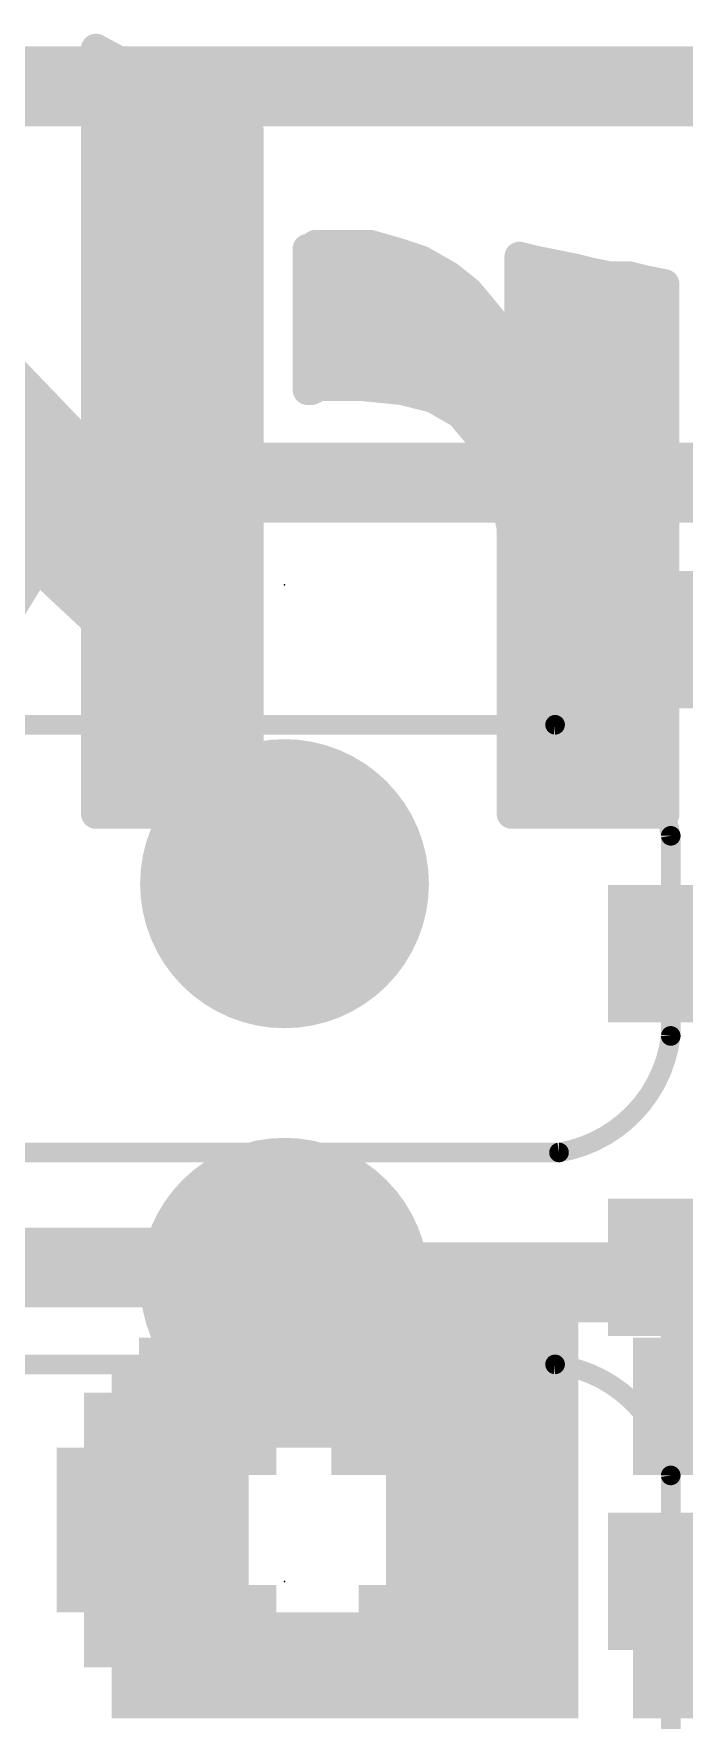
# Model space of a CAD drawing. Extents: x -23 to 93, y -71 to 33.
# Drawn here: x 18.41 to 20.069, y 12.346 to 16.644 of the extents above; entities that cross this region are included whole.
import ezdxf

# ---------------------------------------------------------------- set-up
doc = ezdxf.new("R2010")
doc.units = 0
for name, color, linetype in [('1', 12, 'CONTINUOUS'), ('16', 132, 'CONTINUOUS'), ('18', 110, 'CONTINUOUS'), ('21', 41, 'CONTINUOUS'), ('22', 40, 'CONTINUOUS'), ('23', 53, 'CONTINUOUS'), ('24', 53, 'CONTINUOUS'), ('31', 253, 'CONTINUOUS'), ('51', 53, 'CONTINUOUS')]:
    doc.layers.add(name, color=color, linetype=linetype)

# ---------------------------------------------------------------- blocks, each defined once
blk = doc.blocks.new('RECT')
blk.add_solid([(-0.5, -0.5), (0.5, -0.5), (-0.5, 0.5), (0.5, 0.5)])
blk = doc.blocks.new('ROUNDV')
at = {"const_width": 0.5}
blk.add_lwpolyline([(0, -0.25, 1), (0, 0.25, 1), (0, -0.25)], format="xyb", dxfattribs=at)

msp = doc.modelspace()

# ---------------------------------------------------------------- linework, layer by layer
at = {"layer": '1', "const_width": 0.2032}
for points in [[(16.51, 16.51), (24.13, 16.51)], [(18.885, 13.5), (17.85, 13.5)], [(18.923, 13.462), (18.885, 13.5)], [(19.05, 13.462), (18.923, 13.462)]]:
    msp.add_lwpolyline(points, dxfattribs=at)
at = {"layer": '1', "const_width": 0.1016}
for points in [[(18.9209, 13.5359, 1), (18.8491, 13.4641)], [(18.885, 13.4492, 1), (18.885, 13.5508)], [(18.923, 13.5128, 1), (18.923, 13.4112)], [(18.8871, 13.4261, 1), (18.9589, 13.4979)], [(19.05, 13.4112, 1), (19.05, 13.5128)]]:
    msp.add_lwpolyline(points, format="xyb", dxfattribs=at)
at = {"layer": '16', "const_width": 0.2032}
msp.add_lwpolyline([(25.908, 13.462), (19.05, 13.462)], dxfattribs=at)
at = {"layer": '16', "const_width": 0.1016}
msp.add_lwpolyline([(19.05, 13.5128, 1), (19.05, 13.4112)], format="xyb", dxfattribs=at)
at = {"layer": '21', "const_width": 0.2032}
msp.add_lwpolyline([(17.4, 15.5), (20.7, 15.5)], dxfattribs=at)
at = {"layer": '22', "const_width": 0.0762}
for points in [[(18.959, 16.396), (18.569, 16.606)], [(18.569, 16.606), (18.569, 15.566)], [(18.569, 16.5354), (18.7001, 16.5354)], [(18.569, 16.4592), (18.8416, 16.4592)], [(18.569, 16.383), (18.959, 16.383)], [(18.959, 14.656), (18.959, 16.396)], [(18.569, 16.3068), (18.959, 16.3068)], [(18.569, 16.2306), (18.959, 16.2306)], [(18.569, 16.1544), (18.959, 16.1544)], [(19.119, 16.096), (19.109, 16.096)], [(19.109, 16.096), (19.109, 15.736)], [(19.129, 16.106), (19.119, 16.096)], [(19.269, 16.106), (19.129, 16.106)], [(19.339, 16.086), (19.269, 16.106)], [(19.399, 16.066), (19.339, 16.086)], [(18.569, 15.566), (18.079, 16.076)], [(18.569, 16.0782), (18.959, 16.0782)], [(19.109, 16.0782), (19.3624, 16.0782)], [(19.469, 16.026), (19.399, 16.066)], [(19.689, 16.066), (19.649, 16.076)], [(19.649, 16.076), (19.649, 15.806)], [(19.789, 16.046), (19.689, 16.066)], [(19.829, 16.036), (19.789, 16.046)], [(18.569, 16.002), (18.959, 16.002)], [(19.109, 16.002), (19.499, 16.002)], [(19.519, 15.986), (19.469, 16.026)], [(19.649, 16.002), (20.019, 16.002)], [(19.879, 16.026), (19.829, 16.036)], [(19.929, 16.026), (19.879, 16.026)], [(19.969, 16.016), (19.929, 16.026)], [(20.019, 16.006), (19.969, 16.016)], [(20.019, 14.656), (20.019, 16.006)], [(19.569, 15.926), (19.519, 15.986)], [(18.569, 15.9258), (18.959, 15.9258)], [(19.109, 15.9258), (19.5692, 15.9258)], [(19.609, 15.876), (19.569, 15.926)], [(19.649, 15.9258), (20.019, 15.9258)], [(19.649, 15.806), (19.609, 15.876)], [(18.569, 15.8496), (18.959, 15.8496)], [(19.109, 15.8496), (19.6241, 15.8496)], [(19.649, 15.8496), (20.019, 15.8496)], [(18.569, 15.7734), (18.959, 15.7734)], [(19.109, 15.7734), (20.019, 15.7734)], [(19.109, 15.736), (19.119, 15.736)], [(19.119, 15.736), (19.139, 15.746)], [(19.139, 15.746), (19.249, 15.746)], [(19.249, 15.746), (19.349, 15.736)], [(19.349, 15.736), (19.429, 15.716)], [(18.0051, 15.6972), (18.4429, 15.6972)], [(18.569, 15.6972), (18.959, 15.6972)], [(19.429, 15.716), (19.499, 15.676)], [(19.4619, 15.6972), (20.019, 15.6972)], [(19.499, 15.676), (19.549, 15.616)], [(18.0828, 15.621), (18.5162, 15.621)], [(18.569, 15.621), (18.959, 15.621)], [(19.5448, 15.621), (20.019, 15.621)], [(19.549, 15.616), (19.589, 15.546)], [(18.1417, 15.5448), (18.959, 15.5448)], [(19.589, 15.546), (19.609, 15.476)], [(19.5893, 15.5448), (20.019, 15.5448)], [(18.0917, 15.4686), (18.959, 15.4686)], [(19.609, 15.476), (19.629, 15.386)], [(19.6106, 15.4686), (20.019, 15.4686)], [(18.0418, 15.3924), (18.959, 15.3924)], [(19.6276, 15.3924), (20.019, 15.3924)], [(19.629, 15.386), (19.629, 14.656)], [(17.9918, 15.3162), (18.959, 15.3162)], [(19.629, 15.3162), (20.019, 15.3162)], [(18.029, 14.656), (18.419, 15.286)], [(18.419, 15.286), (18.569, 15.146)], [(17.9418, 15.24), (18.3905, 15.24)], [(18.4683, 15.24), (18.959, 15.24)], [(19.629, 15.24), (20.019, 15.24)], [(18.5499, 15.1638), (18.959, 15.1638)], [(18.569, 15.146), (18.569, 14.656)], [(19.629, 15.1638), (20.019, 15.1638)], [(18.569, 15.0876), (18.959, 15.0876)], [(19.629, 15.0876), (20.019, 15.0876)], [(18.569, 15.0114), (18.959, 15.0114)], [(19.629, 15.0114), (20.019, 15.0114)], [(18.569, 14.9352), (18.959, 14.9352)], [(19.629, 14.9352), (20.019, 14.9352)], [(18.569, 14.859), (18.959, 14.859)], [(19.629, 14.859), (20.019, 14.859)], [(18.569, 14.7828), (18.959, 14.7828)], [(19.629, 14.7828), (20.019, 14.7828)], [(18.569, 14.7066), (18.959, 14.7066)], [(19.629, 14.7066), (20.019, 14.7066)], [(18.569, 14.656), (18.959, 14.656)], [(19.629, 14.656), (20.019, 14.656)]]:
    msp.add_lwpolyline(points, dxfattribs=at)
at = {"layer": '22', "const_width": 0.0381}
for points in [[(18.578, 16.6228, 1), (18.56, 16.5892)], [(18.5881, 16.606, 1), (18.55, 16.606)], [(18.569, 16.5544, 1), (18.569, 16.5163)], [(18.7001, 16.5163, 1), (18.7001, 16.5544)], [(18.569, 16.4782, 1), (18.569, 16.4401)], [(18.8416, 16.4401, 1), (18.8416, 16.4782)], [(18.569, 16.402, 1), (18.569, 16.3639)], [(18.978, 16.396, 1), (18.9399, 16.396)], [(18.95, 16.3792, 1), (18.968, 16.4128)], [(18.959, 16.3639, 1), (18.959, 16.402)], [(18.569, 16.3258, 1), (18.569, 16.2877)], [(18.959, 16.2877, 1), (18.959, 16.3258)], [(18.569, 16.2496, 1), (18.569, 16.2115)], [(18.959, 16.2115, 1), (18.959, 16.2496)], [(18.569, 16.1735, 1), (18.569, 16.1354)], [(18.959, 16.1354, 1), (18.959, 16.1735)], [(19.109, 16.1151, 1), (19.109, 16.077)], [(19.1281, 16.096, 1), (19.09, 16.096)], [(19.1055, 16.1095, 1), (19.1325, 16.0825)], [(19.129, 16.1251, 1), (19.129, 16.087)], [(19.1425, 16.0925, 1), (19.1155, 16.1195)], [(19.119, 16.077, 1), (19.119, 16.1151)], [(19.2742, 16.1243, 1), (19.2638, 16.0877)], [(19.269, 16.087, 1), (19.269, 16.1251)], [(19.345, 16.1041, 1), (19.333, 16.0679)], [(19.3338, 16.0677, 1), (19.3442, 16.1043)], [(18.569, 16.0973, 1), (18.569, 16.0592)], [(18.959, 16.0592, 1), (18.959, 16.0973)], [(19.109, 16.0973, 1), (19.109, 16.0592)], [(19.3624, 16.0592, 1), (19.3624, 16.0973)], [(19.4085, 16.0825, 1), (19.3895, 16.0495)], [(19.393, 16.0479, 1), (19.405, 16.0841)], [(19.6536, 16.0945, 1), (19.6444, 16.0575)], [(19.6681, 16.076, 1), (19.63, 16.076)], [(19.6927, 16.0847, 1), (19.6853, 16.0473)], [(19.6844, 16.0475, 1), (19.6936, 16.0845)], [(19.7936, 16.0645, 1), (19.7844, 16.0275)], [(19.7853, 16.0273, 1), (19.7927, 16.0647)], [(18.569, 16.0211, 1), (18.569, 15.983)], [(18.959, 15.983, 1), (18.959, 16.0211)], [(19.109, 16.0211, 1), (19.109, 15.983)], [(19.4809, 16.0409, 1), (19.4571, 16.0111)], [(19.4595, 16.0095, 1), (19.4785, 16.0425)], [(19.499, 15.983, 1), (19.499, 16.0211)], [(19.649, 16.0211, 1), (19.649, 15.983)], [(19.8327, 16.0547, 1), (19.8253, 16.0173)], [(19.8244, 16.0175, 1), (19.8336, 16.0545)], [(19.879, 16.045, 1), (19.879, 16.0069)], [(19.8753, 16.0073, 1), (19.8827, 16.0447)], [(19.9336, 16.0445, 1), (19.9244, 16.0075)], [(19.929, 16.0069, 1), (19.929, 16.045)], [(19.9727, 16.0347, 1), (19.9653, 15.9973)], [(19.9644, 15.9975, 1), (19.9736, 16.0345)], [(20.0381, 16.006, 1), (20, 16.006)], [(20.0153, 15.9873, 1), (20.0227, 16.0247)], [(20.019, 15.983, 1), (20.019, 16.0211)], [(19.5336, 15.9982, 1), (19.5044, 15.9738)], [(19.5071, 15.9711, 1), (19.5309, 16.0009)], [(18.569, 15.9449, 1), (18.569, 15.9068)], [(18.959, 15.9068, 1), (18.959, 15.9449)], [(19.109, 15.9449, 1), (19.109, 15.9068)], [(19.5839, 15.9379, 1), (19.5541, 15.9141)], [(19.5544, 15.9138, 1), (19.5836, 15.9382)], [(19.5692, 15.9068, 1), (19.5692, 15.9449)], [(19.649, 15.9449, 1), (19.649, 15.9068)], [(20.019, 15.9068, 1), (20.019, 15.9449)], [(19.6255, 15.8855, 1), (19.5925, 15.8665)], [(19.5941, 15.8641, 1), (19.6239, 15.8879)], [(18.569, 15.8687, 1), (18.569, 15.8306)], [(18.959, 15.8306, 1), (18.959, 15.8687)], [(19.109, 15.8687, 1), (19.109, 15.8306)], [(19.6241, 15.8306, 1), (19.6241, 15.8687)], [(19.649, 15.8687, 1), (19.649, 15.8306)], [(20.019, 15.8306, 1), (20.019, 15.8687)], [(19.63, 15.806, 1), (19.6681, 15.806)], [(19.6325, 15.7965, 1), (19.6655, 15.8155)], [(18.569, 15.7925, 1), (18.569, 15.7544)], [(18.959, 15.7544, 1), (18.959, 15.7925)], [(19.109, 15.7925, 1), (19.109, 15.7544)], [(19.109, 15.7551, 1), (19.109, 15.717)], [(19.119, 15.717, 1), (19.119, 15.7551)], [(19.139, 15.7651, 1), (19.139, 15.727)], [(19.1475, 15.729, 1), (19.1305, 15.763)], [(19.2509, 15.765, 1), (19.2471, 15.727)], [(19.249, 15.727, 1), (19.249, 15.7651)], [(19.3536, 15.7545, 1), (19.3444, 15.7175)], [(20.019, 15.7544, 1), (20.019, 15.7925)], [(18.4429, 15.6782, 1), (18.4429, 15.7163)], [(18.569, 15.7163, 1), (18.569, 15.6782)], [(18.959, 15.6782, 1), (18.959, 15.7163)], [(19.09, 15.736, 1), (19.1281, 15.736)], [(19.1105, 15.753, 1), (19.1275, 15.719)], [(19.3471, 15.717, 1), (19.3509, 15.755)], [(19.4385, 15.7325, 1), (19.4195, 15.6995)], [(19.4244, 15.6975, 1), (19.4336, 15.7345)], [(19.4619, 15.7163, 1), (19.4619, 15.6782)], [(20.019, 15.6782, 1), (20.019, 15.7163)], [(19.5136, 15.6882, 1), (19.4844, 15.6638)], [(19.4895, 15.6595, 1), (19.5085, 15.6925)], [(18.5162, 15.602, 1), (18.5162, 15.6401)], [(18.569, 15.6401, 1), (18.569, 15.602)], [(18.959, 15.602, 1), (18.959, 15.6401)], [(19.5448, 15.6401, 1), (19.5448, 15.602)], [(19.5655, 15.6255, 1), (19.5325, 15.6065)], [(19.5344, 15.6038, 1), (19.5636, 15.6282)], [(20.019, 15.602, 1), (20.019, 15.6401)], [(18.55, 15.566, 1), (18.5881, 15.566)], [(18.5553, 15.5528, 1), (18.5827, 15.5792)], [(18.959, 15.5258, 1), (18.959, 15.5639)], [(19.6073, 15.5512, 1), (19.5707, 15.5408)], [(19.5893, 15.5639, 1), (19.5893, 15.5258)], [(19.5725, 15.5365, 1), (19.6055, 15.5555)], [(20.019, 15.5258, 1), (20.019, 15.5639)], [(18.959, 15.4496, 1), (18.959, 15.4877)], [(19.6276, 15.4801, 1), (19.5904, 15.4719)], [(19.5907, 15.4708, 1), (19.6273, 15.4812)], [(19.6106, 15.4877, 1), (19.6106, 15.4496)], [(20.019, 15.4496, 1), (20.019, 15.4877)], [(18.959, 15.3734, 1), (18.959, 15.4115)], [(19.6276, 15.4115, 1), (19.6276, 15.3734)], [(20.019, 15.3734, 1), (20.019, 15.4115)], [(19.6481, 15.386, 1), (19.61, 15.386)], [(19.6104, 15.3819, 1), (19.6476, 15.3901)], [(18.959, 15.2972, 1), (18.959, 15.3353)], [(19.629, 15.3353, 1), (19.629, 15.2972)], [(20.019, 15.2972, 1), (20.019, 15.3353)], [(18.432, 15.2999, 1), (18.406, 15.2721)], [(18.4352, 15.276, 1), (18.4028, 15.296)], [(18.3905, 15.221, 1), (18.3905, 15.2591)], [(18.4683, 15.2591, 1), (18.4683, 15.221)], [(18.959, 15.221, 1), (18.959, 15.2591)], [(19.629, 15.2591, 1), (19.629, 15.221)], [(20.019, 15.221, 1), (20.019, 15.2591)], [(18.5499, 15.1829, 1), (18.5499, 15.1448)], [(18.5881, 15.146, 1), (18.55, 15.146)], [(18.556, 15.1321, 1), (18.582, 15.1599)], [(18.959, 15.1448, 1), (18.959, 15.1829)], [(19.629, 15.1829, 1), (19.629, 15.1448)], [(20.019, 15.1448, 1), (20.019, 15.1829)], [(18.569, 15.1067, 1), (18.569, 15.0686)], [(18.959, 15.0686, 1), (18.959, 15.1067)], [(19.629, 15.1067, 1), (19.629, 15.0686)], [(20.019, 15.0686, 1), (20.019, 15.1067)], [(18.569, 15.0305, 1), (18.569, 14.9924)], [(18.959, 14.9924, 1), (18.959, 15.0305)], [(19.629, 15.0305, 1), (19.629, 14.9924)], [(20.019, 14.9924, 1), (20.019, 15.0305)], [(18.569, 14.9543, 1), (18.569, 14.9162)], [(18.959, 14.9162, 1), (18.959, 14.9543)], [(19.629, 14.9543, 1), (19.629, 14.9162)], [(20.019, 14.9162, 1), (20.019, 14.9543)], [(18.569, 14.878, 1), (18.569, 14.8399)], [(18.959, 14.8399, 1), (18.959, 14.878)], [(19.629, 14.878, 1), (19.629, 14.8399)], [(20.019, 14.8399, 1), (20.019, 14.878)], [(18.569, 14.8018, 1), (18.569, 14.7637)], [(18.959, 14.7637, 1), (18.959, 14.8018)], [(19.629, 14.8018, 1), (19.629, 14.7637)], [(20.019, 14.7637, 1), (20.019, 14.8018)], [(18.569, 14.7256, 1), (18.569, 14.6875)], [(18.959, 14.6875, 1), (18.959, 14.7256)], [(19.629, 14.7256, 1), (19.629, 14.6875)], [(20.019, 14.6875, 1), (20.019, 14.7256)], [(18.569, 14.6751, 1), (18.569, 14.637)], [(18.55, 14.656, 1), (18.5881, 14.656)], [(18.9399, 14.656, 1), (18.978, 14.656)], [(18.959, 14.637, 1), (18.959, 14.6751)], [(19.629, 14.6751, 1), (19.629, 14.637)], [(19.61, 14.656, 1), (19.6481, 14.656)], [(20, 14.656, 1), (20.0381, 14.656)], [(20.019, 14.637, 1), (20.019, 14.6751)]]:
    msp.add_lwpolyline(points, format="xyb", dxfattribs=at)
at = {"layer": '23'}
msp.add_point((19.05, 12.7), dxfattribs=at)
at = {"layer": '24'}
msp.add_point((19.05, 15.24), dxfattribs=at)
at = {"layer": '51', "const_width": 0.05}
for points in [[(18.35, 14.883), (19.74, 14.883)], [(20.035, 14.6), (20.035, 14.09)], [(19.75, 13.793), (18.36, 13.793)], [(18.35, 13.253), (19.74, 13.253)], [(20.035, 12.97), (20.035, 10.8)]]:
    msp.add_lwpolyline(points, dxfattribs=at)
at = {"layer": '51'}
for points, const_width in [([(20.035, 14.6, 0.3333), (19.74, 14.883)], 0.05), ([(19.7415, 14.8954, 1), (19.7385, 14.8706)], 0.025), ([(19.74, 14.8705, 1), (19.74, 14.8955)], 0.025), ([(20.0475, 14.6, 1), (20.0225, 14.6)], 0.025), ([(20.0227, 14.598, 1), (20.0473, 14.602)], 0.025), ([(19.75, 13.793, 0.3333), (20.035, 14.09)], 0.05), ([(20.0225, 14.09, 1), (20.0475, 14.09)], 0.025), ([(20.0474, 14.0885, 1), (20.0226, 14.0915)], 0.025), ([(19.748, 13.8053, 1), (19.752, 13.7807)], 0.025), ([(19.75, 13.7805, 1), (19.75, 13.8055)], 0.025), ([(20.035, 12.97, 0.3333), (19.74, 13.253)], 0.05), ([(19.7415, 13.2654, 1), (19.7385, 13.2406)], 0.025), ([(19.74, 13.2405, 1), (19.74, 13.2655)], 0.025), ([(20.0475, 12.97, 1), (20.0225, 12.97)], 0.025), ([(20.0227, 12.968, 1), (20.0473, 12.972)], 0.025)]:
    msp.add_lwpolyline(points, format="xyb", dxfattribs=dict(at, const_width=const_width))

# ---------------------------------------------------------------- block references
at = {"layer": '1', "xscale": 0.75, "yscale": 0.35, "rotation": 180}
for p in [(20.25, 15.1), (20.25, 14.3), (20.25, 13.5), (20.25, 12.7)]:
    msp.add_blockref('RECT', p, dxfattribs=at)
at = {"layer": '18', "xscale": 0.7366, "yscale": 0.7366}
for p in [(19.05, 14.478), (19.05, 14.478), (19.05, 13.462), (19.05, 13.462)]:
    msp.add_blockref('ROUNDV', p, dxfattribs=at)
at = {"layer": '22', "rotation": 180}
for p, xscale, yscale in [((19.064, 13.431), 0.35, 0.08), ((19.554, 13.431), 0.35, 0.08), ((19.274, 13.356), 1.05, 0.07), ((20.184, 13.356), 0.35, 0.07), ((19.239, 13.286), 1.12, 0.07), ((20.184, 13.286), 0.49, 0.07), ((19.204, 13.216), 1.19, 0.07), ((20.184, 13.216), 0.49, 0.07), ((19.169, 13.146), 1.26, 0.07), ((20.184, 13.146), 0.49, 0.07), ((19.169, 13.076), 1.26, 0.07), ((20.184, 13.076), 0.49, 0.07), ((18.749, 13.006), 0.56, 0.07), ((19.484, 13.006), 0.63, 0.07), ((20.184, 13.006), 0.49, 0.07), ((18.714, 12.941), 0.49, 0.08), ((19.554, 12.941), 0.49, 0.08), ((18.714, 12.866), 0.49, 0.07), ((19.554, 12.866), 0.49, 0.07), ((18.714, 12.796), 0.49, 0.07), ((19.554, 12.796), 0.49, 0.07), ((18.714, 12.726), 0.49, 0.07), ((19.554, 12.726), 0.49, 0.07), ((18.749, 12.656), 0.56, 0.07), ((19.519, 12.656), 0.56, 0.07), ((19.169, 12.586), 1.26, 0.07), ((20.149, 12.586), 0.28, 0.07), ((19.169, 12.516), 1.26, 0.07), ((20.184, 12.516), 0.49, 0.07), ((19.204, 12.446), 1.19, 0.07), ((20.184, 12.446), 0.49, 0.07), ((19.204, 12.381), 1.19, 0.06), ((20.184, 12.381), 0.49, 0.06)]:
    msp.add_blockref('RECT', p, dxfattribs=dict(at, xscale=xscale, yscale=yscale))
at = {"layer": '31', "xscale": 0.75, "yscale": 0.35, "rotation": 180}
for p in [(20.25, 15.1), (20.25, 14.3), (20.25, 13.5), (20.25, 12.7)]:
    msp.add_blockref('RECT', p, dxfattribs=at)

doc.saveas('drawing.dxf')
